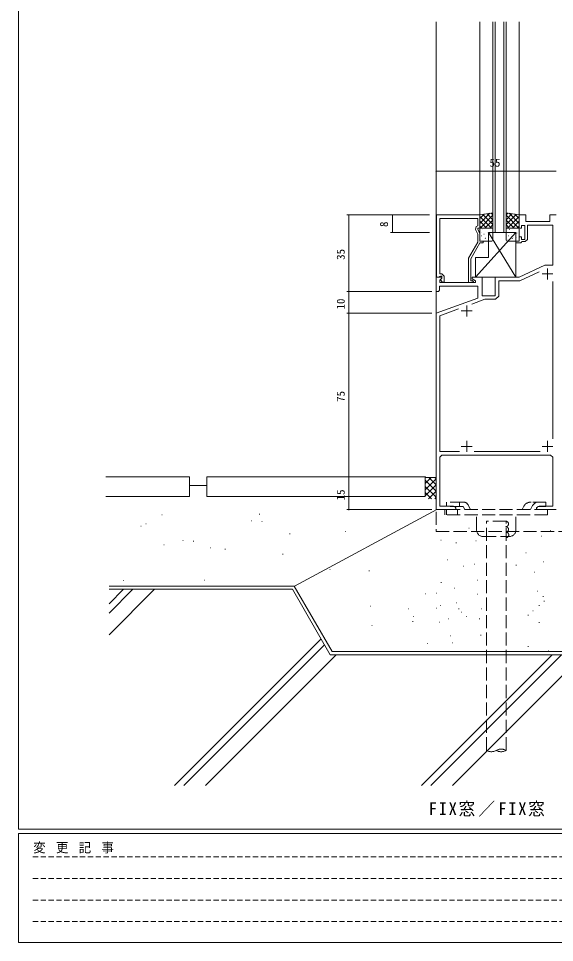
# Model space of a CAD drawing. Units: millimetres, scale not verified. Extents: x -1213 to 539, y -420 to 386.
# Drawn here: x -590 to -344.5, y -420 to 3.3 of the extents above; entities that cross this region are included whole.
import ezdxf
from ezdxf.enums import TextEntityAlignment as Align

# ---------------------------------------------------------------- set-up
doc = ezdxf.new("R2010")
doc.units = ezdxf.units.MM
doc.header["$LTSCALE"] = 2
doc.linetypes.add('DASHED1', pattern=[1.8, 1.2, -0.6])
doc.linetypes.add('DASHED3', pattern=[4, 3, -1])
for name, color, linetype, lineweight in [('0-1_USER1', 7, 'Continuous', 9), ('0-3_YKK_11', 7, 'Continuous', 9), ('0-4_YKK_12', 2, 'Continuous', 9), ('0-5_YSS_K', 3, 'Continuous', 9), ('0-6_YKK_13', 4, 'Continuous', 9), ('0-7_YKK_D', 6, 'Continuous', 9)]:
    doc.layers.add(name, color=color, linetype=linetype, lineweight=lineweight)
doc.layers.add('0-2_YKK_ZWAK', color=7, linetype='Continuous')
doc.styles.add('ＭＳ ゴシック', font='')
doc.styles.get('ＭＳ ゴシック').set_extended_font_data('MS Gothic')

msp = doc.modelspace()

# ---------------------------------------------------------------- linework, layer by layer
at = {"layer": '0-1_USER1'}
for p, q in [((-590, -368), (-590, 382)), ((510, -368), (-590, -368)), ((-590, -420), (-590, -370)), ((456, -370), (-590, -370)), ((-590, -420), (456, -420))]:
    msp.add_line(p, q, dxfattribs=at)
at = {"layer": '0-1_USER1', "linetype": 'DASHED1'}
for p, q in [((-583.43, -380.732), (-228.87, -380.732)), ((-583.43, -390.63), (-228.87, -390.63)), ((-583.43, -400.528), (-228.87, -400.528)), ((-583.43, -410.426), (-228.87, -410.426))]:
    msp.add_line(p, q, dxfattribs=at)
at = {"layer": '0-3_YKK_11', "color": 2}
for p, q in [((-350.185, -113.704), (-345.185, -113.704)), ((-347.685, -111.204), (-347.685, -116.204)), ((-387.185, -130.704), (-382.185, -130.704)), ((-384.685, -128.204), (-384.685, -133.204)), ((-384.685, -190.204), (-384.685, -195.204)), ((-347.685, -190.204), (-347.685, -195.204)), ((-387.185, -192.704), (-382.185, -192.704)), ((-350.185, -192.704), (-345.185, -192.704))]:
    msp.add_line(p, q, dxfattribs=at)
at = {"layer": '0-3_YKK_11'}
for p, q in [((-345.315, -189.291), (-345.315, -117.118)), ((-446.365, -286.704), (-463.685, -256.704))]:
    msp.add_line(p, q, dxfattribs=at)
for points in [[(-398.585, -86.704), (-398.585, -115.204), (-397.255, -115.204), (-396.955, -114.904), (-396.755, -114.704), (-396.085, -114.704), (-396.085, -115.631), (-396.659, -116.204), (-395.909, -117.504), (-395.085, -117.504), (-395.085, -114.704), (-396.085, -113.704), (-396.955, -113.704), (-396.955, -102.663), (-397.075, -102.479), (-397.075, -101.929), (-396.955, -101.746), (-396.955, -101.663), (-397.075, -101.479), (-397.075, -100.929), (-396.955, -100.746), (-396.955, -88.334), (-379.685, -88.334), (-379.685, -91.704), (-380.312, -92.066), (-380.719, -93.355), (-379.685, -95.571), (-379.685, -99.236), (-383.885, -106.511), (-383.885, -117.704), (-381.485, -117.704), (-381.984, -116.771), (-382.234, -116.904), (-382.885, -116.904), (-382.885, -106.779), (-378.685, -99.504), (-377.185, -99.504), (-377.185, -98.704), (-378.685, -98.704), (-378.685, -95.349)], [(-378.685, -95.349), (-379.685, -93.204), (-379.685, -92.704), (-378.685, -92.704), (-378.685, -86.704), (-398.585, -86.704)], [(-377.685, -115.204), (-377.685, -123.704), (-371.685, -123.704), (-371.685, -115.204), (-360.685, -115.204), (-348.891, -109.704), (-345.315, -109.704), (-345.315, -91.334), (-356.885, -91.334), (-356.885, -97.904), (-357.885, -98.904), (-359.385, -98.904), (-359.685, -99.204), (-359.985, -99.504), (-362.185, -99.504), (-362.185, -98.704), (-360.685, -98.704), (-360.685, -96.704), (-359.685, -96.704), (-359.685, -97.904), (-358.085, -97.904), (-358.085, -91.504), (-359.685, -91.504), (-359.685, -92.704), (-360.685, -92.704), (-360.685, -86.704), (-357.685, -86.704), (-357.685, -89.704), (-346.685, -89.704), (-346.685, -86.704), (-343.685, -86.704)], [(-351.454, -112.698), (-360.324, -116.834), (-370.055, -116.834), (-370.055, -123.834), (-371.555, -125.334), (-376.418, -125.334), (-382.365, -127.499)], [(-343.685, -221.704), (-347.727, -221.704), (-347.91, -221.584), (-348.46, -221.584), (-348.644, -221.704), (-348.727, -221.704), (-348.91, -221.584), (-349.46, -221.584), (-349.644, -221.704), (-352.685, -221.704), (-352.685, -220.704), (-351.594, -220.074), (-345.315, -220.074), (-345.315, -197.704), (-346.315, -196.704), (-396.055, -196.704), (-397.055, -197.704), (-397.055, -220.074), (-390.777, -220.074), (-389.685, -220.704), (-389.685, -221.704), (-398.685, -221.704), (-398.685, -131.704), (-379.685, -124.789), (-379.685, -119.334), (-397.185, -119.334), (-397.185, -121.204), (-397.685, -121.704), (-398.685, -121.704), (-398.685, -115.204), (-396.21, -115.204), (-396.049, -115.592), (-397.055, -116.599), (-397.055, -117.704), (-380.685, -117.704), (-380.685, -116.87), (-382.185, -116.004), (-382.185, -115.204), (-377.685, -115.204)], [(-388.523, -129.74), (-397.055, -132.846), (-397.055, -195.074), (-388.048, -195.074)], [(-381.323, -195.074), (-351.099, -195.074), (-381.323, -195.074)]]:
    msp.add_lwpolyline(points, dxfattribs=at)
at = {"layer": '0-4_YKK_12'}
for p, q in [((-398.685, -206.704), (-398.685, 1.796)), ((-378.685, -86.704), (-378.685, 1.796)), ((-372.685, -94.704), (-372.685, 1.796)), ((-371.685, -94.704), (-371.685, 1.796)), ((-367.685, -94.704), (-367.685, 1.796)), ((-366.685, -94.704), (-366.685, 1.796)), ((-360.685, -86.704), (-360.685, 1.796)), ((-366.685, -94.704), (-372.685, -94.704))]:
    msp.add_line(p, q, dxfattribs=at)
at = {"layer": '0-4_YKK_12', "linetype": 'DASHED3'}
for p, q in [((-398.685, -206.704), (-398.685, -231.704)), ((-398.685, -231.704), (-248.685, -231.704))]:
    msp.add_line(p, q, dxfattribs=at)
at = {"layer": '0-5_YSS_K', "color": 7}
for p, q in [((-550, -206.704), (-511.685, -206.704)), ((-511.685, -206.704), (-511.685, -215.704)), ((-503.685, -215.704), (-503.685, -206.704)), ((-503.685, -206.704), (-403.685, -206.704)), ((-403.685, -206.704), (-403.685, -215.704)), ((-503.685, -210.704), (-511.685, -210.704)), ((-511.685, -215.704), (-550, -215.704)), ((-403.685, -215.704), (-503.685, -215.704))]:
    msp.add_line(p, q, dxfattribs=at)
at = {"layer": '0-5_YSS_K'}
for p, q in [((-403.685, -206.905), (-403.585, -206.805)), ((-403.685, -209.734), (-400.956, -207.004)), ((-402.072, -207.004), (-398.685, -210.391)), ((-399.243, -207.004), (-398.685, -207.562)), ((-403.685, -212.562), (-398.685, -207.562)), ((-403.685, -208.219), (-398.685, -213.219)), ((-403.685, -215.391), (-398.685, -210.391)), ((-403.685, -211.048), (-398.685, -216.048)), ((-403.685, -213.876), (-400.857, -216.704)), ((-402.171, -216.704), (-398.685, -213.219)), ((-399.342, -216.704), (-398.685, -216.048)), ((-524.383, -224.138), (-524.183, -224.138)), ((-479.73, -223.798), (-479.53, -223.798)), ((-479.73, -223.798), (-479.53, -223.798)), ((-398.385, -221.704), (-463.618, -256.822)), ((-531.721, -228.154), (-531.521, -228.154)), ((-531.721, -228.154), (-531.521, -228.154)), ((-483.423, -226.901), (-483.223, -226.901)), ((-478.592, -227.124), (-478.392, -227.124)), ((-533.982, -229.273), (-533.782, -229.273)), ((-533.982, -229.273), (-533.782, -229.273)), ((-465.794, -232.757), (-465.594, -232.757)), ((-465.794, -232.757), (-465.594, -232.757)), ((-465.794, -232.757), (-465.594, -232.757)), ((-440.41, -231.761), (-440.21, -231.761)), ((-440.41, -231.761), (-440.21, -231.761)), ((-383.779, -230.185), (-383.579, -230.185)), ((-346.361, -231.196), (-346.161, -231.196)), ((-514.78, -235.86), (-514.58, -235.86)), ((-509.949, -236.084), (-509.749, -236.084)), ((-396.61, -235.743), (-396.41, -235.743)), ((-396.61, -235.743), (-396.41, -235.743)), ((-389.645, -236.86), (-389.445, -236.86)), ((-380.543, -236.051), (-380.343, -236.051)), ((-350.609, -233.826), (-350.409, -233.826)), ((-523.454, -237.764), (-523.254, -237.764)), ((-502.128, -239.227), (-501.928, -239.227)), ((-502.128, -239.227), (-501.928, -239.227)), ((-495.439, -239.739), (-495.239, -239.739)), ((-469.007, -242.091), (-468.807, -242.091)), ((-393.488, -244.748), (-393.288, -244.748)), ((-357.688, -241.512), (-357.488, -241.512)), ((-447.378, -249.182), (-447.178, -249.182)), ((-447.378, -249.182), (-447.178, -249.182)), ((-429.46, -249.679), (-429.26, -249.679)), ((-429.46, -249.679), (-429.26, -249.679)), ((-386.206, -247.579), (-386.006, -247.579)), ((-381.18, -246.693), (-380.98, -246.693)), ((-381.18, -246.693), (-380.98, -246.693)), ((-362.137, -247.175), (-361.937, -247.175)), ((-349.597, -245.557), (-349.397, -245.557)), ((-353.845, -250.411), (-353.645, -250.411)), ((-548.5, -256.704), (-463.685, -256.704)), ((-548.5, -264.863), (-541.842, -258.204)), ((-548.5, -269.106), (-537.599, -258.204)), ((-548.5, -279.005), (-527.699, -258.204)), ((-548.5, -258.204), (-464.551, -258.204)), ((-541.946, -254.159), (-541.746, -254.159)), ((-541.946, -254.159), (-541.746, -254.159)), ((-504.972, -254.002), (-504.772, -254.002)), ((-464.551, -258.204), (-447.231, -288.204)), ((-463.685, -256.704), (-446.365, -286.704)), ((-396.522, -255.063), (-396.322, -255.063)), ((-390.454, -257.692), (-390.254, -257.692)), ((-379.936, -254.052), (-379.736, -254.052)), ((-403.803, -260.207), (-403.603, -260.207)), ((-398.544, -260.005), (-398.344, -260.005)), ((-379.936, -260.409), (-379.736, -260.409)), ((-352.429, -258.993), (-352.229, -258.993)), ((-349.8, -261.535), (-349.6, -261.535)), ((-428.962, -265.893), (-428.762, -265.893)), ((-396.724, -265.581), (-396.524, -265.581)), ((-389.443, -264.454), (-389.243, -264.454)), ((-351.62, -265.668), (-351.42, -265.668)), ((-349.325, -263.616), (-349.125, -263.616)), ((-349.325, -263.616), (-349.125, -263.616)), ((-411.541, -267.1), (-411.341, -267.1)), ((-411.541, -267.1), (-411.341, -267.1)), ((-409.062, -270.724), (-408.862, -270.724)), ((-398.544, -266.881), (-398.344, -266.881)), ((-388.431, -267.199), (-388.231, -267.199)), ((-387.218, -268.702), (-387.018, -268.702)), ((-384.791, -270.637), (-384.591, -270.637)), ((-378.116, -267.199), (-377.916, -267.199)), ((-356.676, -270.118), (-356.476, -270.118)), ((-354.452, -268.008), (-354.252, -268.008)), ((-428.222, -274.789), (-428.022, -274.789)), ((-409.466, -272.949), (-409.266, -272.949)), ((-397.331, -273.266), (-397.131, -273.266)), ((-393.083, -271.736), (-392.883, -271.736)), ((-378.925, -271.736), (-378.725, -271.736)), ((-351.62, -273.469), (-351.42, -273.469)), ((-378.318, -279.132), (-378.118, -279.132)), ((-518.5, -348), (-451.431, -280.931)), ((-402.792, -282.975), (-402.592, -282.975)), ((-392.13, -279.543), (-391.93, -279.543)), ((-392.13, -279.543), (-391.93, -279.543)), ((-391.263, -282.773), (-391.063, -282.773)), ((-514.257, -348), (-449.878, -283.62)), ((-446.365, -286.704), (-296.006, -286.704)), ((-356.676, -284.391), (-356.476, -284.391)), ((-347.373, -286.413), (-347.173, -286.413)), ((-504.358, -348), (-444.562, -288.204)), ((-447.231, -288.204), (-295.14, -288.204)), ((-405.363, -348), (-345.567, -288.204)), ((-401.12, -348), (-341.325, -288.204)), ((-391.221, -348), (-331.425, -288.204))]:
    msp.add_line(p, q, dxfattribs=at)
at = {"layer": '0-5_YSS_K', "linetype": 'DASHED3'}
for p, q in [((-375.685, -331.998), (-375.685, -227.001)), ((-366.685, -227.004), (-375.685, -227.004)), ((-366.685, -331.998), (-366.685, -227.001))]:
    msp.add_line(p, q, dxfattribs=at)
at = {"layer": '0-5_YSS_K'}
msp.add_lwpolyline([(-403.685, -206.704), (-403.385, -207.004), (-398.685, -207.004)], dxfattribs=at)
at = {"layer": '0-5_YSS_K', "linetype": 'DASHED3'}
for centre, radius, start, end in [((-366.795, -228.254), 1.25, 270.00569, 90.00589), ((-366.794, -230.754), 1.25, 270.00569, 90.00589), ((-366.685, -233.254), 1.25, 270, 90), ((-373.435, -328.101), 4.5, 240.00002, 299.99997), ((-368.935, -335.896), 4.5, 59.99997, 120.00002), ((-368.935, -328.101), 4.5, 239.99997, 300.00002)]:
    msp.add_arc(centre, radius, start, end, dxfattribs=at)
at = {"layer": '0-6_YKK_13'}
for p, q in [((-372.685, -85.704), (-378.685, -86.704)), ((-374.062, -85.934), (-378.685, -90.558)), ((-376.756, -86.383), (-378.685, -88.312)), ((-378.685, -86.704), (-378.685, -92.704)), ((-378.685, -87.37), (-373.351, -92.704)), ((-372.685, -86.803), (-378.587, -92.704)), ((-377.332, -86.479), (-372.685, -91.125)), ((-375.407, -86.158), (-372.685, -88.88)), ((-373.483, -85.837), (-372.685, -86.635)), ((-372.685, -92.704), (-372.685, -85.704)), ((-366.685, -85.704), (-360.685, -86.704)), ((-366.685, -92.704), (-366.685, -85.704)), ((-365.888, -85.837), (-366.685, -86.635)), ((-363.964, -86.158), (-366.685, -88.88)), ((-362.039, -86.479), (-366.685, -91.125)), ((-366.685, -86.803), (-360.784, -92.704)), ((-360.685, -87.37), (-366.02, -92.704)), ((-365.309, -85.934), (-360.685, -90.558)), ((-362.615, -86.383), (-360.685, -88.312)), ((-360.685, -86.704), (-360.685, -92.704)), ((-378.685, -89.615), (-375.596, -92.704)), ((-378.685, -91.86), (-377.841, -92.704)), ((-378.685, -92.704), (-372.685, -92.704)), ((-378.185, -92.704), (-373.185, -92.704)), ((-372.685, -89.048), (-376.342, -92.704)), ((-376.058, -92.799), (-376.052, -92.807)), ((-375.374, -92.893), (-375.33, -92.917)), ((-372.685, -91.293), (-374.097, -92.704)), ((-366.685, -89.048), (-363.029, -92.704)), ((-366.685, -91.293), (-365.274, -92.704)), ((-360.685, -92.704), (-366.685, -92.704)), ((-366.185, -92.704), (-361.185, -92.704)), ((-360.685, -89.615), (-363.775, -92.704)), ((-363.658, -92.799), (-363.652, -92.807)), ((-362.974, -92.893), (-362.93, -92.917)), ((-360.685, -91.86), (-361.53, -92.704)), ((-362.185, -94.706), (-380.685, -115.204)), ((-378.685, -98.204), (-378.685, -93.204)), ((-378.049, -96.196), (-378.003, -96.284)), ((-377.878, -94.782), (-377.871, -94.789)), ((-377.451, -93.325), (-377.407, -93.349)), ((-376.808, -95.517), (-376.764, -95.541)), ((-375.903, -96.987), (-375.896, -96.994)), ((-375.16, -94.671), (-375.113, -94.76)), ((-374.783, -94.783), (-374.739, -94.807)), ((-374.685, -94.706), (-362.185, -94.706)), ((-374.685, -94.706), (-362.185, -115.204)), ((-374.685, -106.204), (-374.685, -94.706)), ((-374.14, -96.974), (-374.096, -96.998)), ((-374.117, -94.967), (-374.11, -94.974)), ((-372.706, -94.35), (-372.685, -94.362)), ((-372.685, -93.204), (-372.685, -98.204)), ((-366.685, -98.204), (-366.685, -93.204)), ((-366.484, -95.949), (-366.44, -95.973)), ((-365.649, -96.196), (-365.603, -96.284)), ((-365.478, -94.782), (-365.471, -94.789)), ((-365.051, -93.325), (-365.007, -93.349)), ((-364.408, -95.517), (-364.364, -95.541)), ((-363.503, -96.987), (-363.496, -96.994)), ((-362.76, -94.671), (-362.713, -94.76)), ((-362.383, -94.783), (-362.339, -94.807)), ((-362.185, -94.706), (-362.185, -115.204)), ((-361.74, -96.974), (-361.696, -96.998)), ((-361.717, -94.967), (-361.71, -94.974)), ((-360.685, -93.204), (-360.685, -98.204)), ((-378.241, -98.141), (-378.197, -98.165)), ((-373.185, -98.704), (-378.185, -98.704)), ((-376.216, -97.407), (-376.173, -97.431)), ((-361.185, -98.704), (-366.185, -98.704)), ((-365.841, -98.141), (-365.797, -98.165)), ((-363.816, -97.407), (-363.773, -97.431)), ((-380.685, -106.204), (-374.685, -106.204)), ((-380.685, -115.204), (-380.685, -106.204)), ((-362.185, -115.204), (-380.685, -115.204))]:
    msp.add_line(p, q, dxfattribs=at)
at = {"layer": '0-6_YKK_13', "linetype": 'DASHED3'}
for p, q in [((-393.935, -220.204), (-393.935, -218.204)), ((-386.281, -218.204), (-393.935, -218.204)), ((-387.935, -220.204), (-387.935, -218.204)), ((-383.022, -221.704), (-384.029, -219.618)), ((-355.464, -221.704), (-354.674, -220.07)), ((-348.435, -218.204), (-355.22, -218.204)), ((-348.435, -220.204), (-348.435, -218.204)), ((-347.685, -221.704), (-394.685, -221.704)), ((-394.685, -221.704), (-394.685, -224.004)), ((-347.685, -224.004), (-394.685, -224.004)), ((-386.3, -220.204), (-393.935, -220.204)), ((-393.935, -224.004), (-393.935, -221.704)), ((-390.185, -220.204), (-389.461, -221.704)), ((-388.936, -224.004), (-388.936, -221.704)), ((-386.3, -220.204), (-385.576, -221.704)), ((-380.185, -231.004), (-380.185, -224.004)), ((-362.185, -231.004), (-362.185, -224.004)), ((-358.72, -220.401), (-359.349, -221.704)), ((-352.91, -221.704), (-352.185, -220.204)), ((-348.435, -220.204), (-352.185, -220.204)), ((-347.685, -224.004), (-347.685, -221.704)), ((-377.185, -234.004), (-365.185, -234.004))]:
    msp.add_line(p, q, dxfattribs=at)
at = {"layer": '0-6_YKK_13'}
for centre, start, end in [((-378.185, -93.204), 90, 180), ((-373.185, -93.204), 0, 90), ((-366.185, -93.204), 90, 180), ((-361.185, -93.204), 0, 90), ((-378.185, -98.204), 180, 270), ((-373.185, -98.204), 270, 0), ((-366.185, -98.204), 180, 270), ((-361.185, -98.204), 270, 0)]:
    msp.add_arc(centre, 0.5, start, end, dxfattribs=at)
at = {"layer": '0-6_YKK_13', "linetype": 'DASHED3'}
for centre, radius, start, end in [((-386.281, -220.704), 2.5, 25.76926, 90), ((-355.22, -222.091), 3.886, 90, 154.23073), ((-351.703, -221.504), 3.3, 90, 154.23073), ((-377.185, -231.004), 3, 180, 270), ((-365.185, -231.004), 3, 270, 0)]:
    msp.add_arc(centre, radius, start, end, dxfattribs=at)
at = {"layer": '0-7_YKK_D'}
for p, q in [((-343.684, -66.704), (-398.684, -66.704)), ((-401.685, -86.704), (-439.685, -86.704)), ((-438.685, -86.704), (-438.685, -121.704)), ((-401.685, -86.704), (-419.685, -86.704)), ((-418.685, -86.704), (-418.685, -94.704)), ((-401.685, -94.704), (-419.685, -94.704)), ((-400.685, -121.704), (-439.685, -121.704)), ((-401.685, -121.704), (-439.685, -121.704)), ((-438.685, -121.704), (-438.685, -131.704)), ((-400.685, -131.704), (-439.685, -131.704)), ((-400.685, -131.704), (-439.685, -131.704)), ((-438.685, -131.704), (-438.685, -206.704)), ((-404.685, -206.704), (-439.685, -206.704)), ((-404.685, -206.704), (-439.685, -206.704)), ((-438.685, -206.704), (-438.685, -221.704)), ((-400.685, -221.704), (-439.685, -221.704))]:
    msp.add_line(p, q, dxfattribs=at)
for centre, start, end in [((-398.684, -66.704), 0, 180), ((-398.684, -66.704), 180, 0), ((-438.685, -86.704), 90, 270), ((-438.685, -86.704), 270, 90), ((-418.685, -86.704), 90, 270), ((-418.685, -86.704), 270, 90), ((-418.685, -94.704), 90, 270), ((-418.685, -94.704), 270, 90), ((-438.685, -121.704), 90, 270), ((-438.685, -121.704), 90, 270), ((-438.685, -121.704), 270, 90), ((-438.685, -121.704), 270, 90), ((-438.685, -131.704), 90, 270), ((-438.685, -131.704), 90, 270), ((-438.685, -131.704), 270, 90), ((-438.685, -131.704), 270, 90), ((-438.685, -206.704), 90, 270), ((-438.685, -206.704), 90, 270), ((-438.685, -206.704), 270, 90), ((-438.685, -206.704), 270, 90), ((-438.685, -221.704), 90, 270), ((-438.685, -221.704), 270, 90)]:
    msp.add_arc(centre, 0.106, start, end, dxfattribs=at)

# ---------------------------------------------------------------- texts
at = {"layer": '0-1_USER1', "insert": (-583.265, -379.209), "char_height": 4.399, "attachment_point": 7, "style": 'ＭＳ ゴシック'}
msp.add_mtext('\\T1.22;\\W0.95;変\\~更\\~記\\~事', dxfattribs=at)
at = {"layer": '0-2_YKK_ZWAK', "insert": (-402.085, -362.347), "char_height": 5.865, "attachment_point": 7, "style": 'ＭＳ ゴシック'}
msp.add_mtext('\\T1.2;\\W0.95;FIX窓／FIX窓', dxfattribs=at)
at = {"layer": '0-7_YKK_D', "color": 4, "style": 'ＭＳ ゴシック'}
msp.add_text('55', height=3.666, dxfattribs=at).set_placement((-374.254, -65.704), align=Align.BOTTOM_LEFT)
for s, p in [('8', (-419.685, -92.239)), ('35', (-439.485, -107.274)), ('10', (-439.485, -130.006)), ('75', (-439.485, -172.335)), ('15', (-439.485, -217.445))]:
    msp.add_text(s, height=3.666, rotation=90, dxfattribs=at).set_placement(p, align=Align.BOTTOM_LEFT)

doc.saveas('drawing.dxf')
